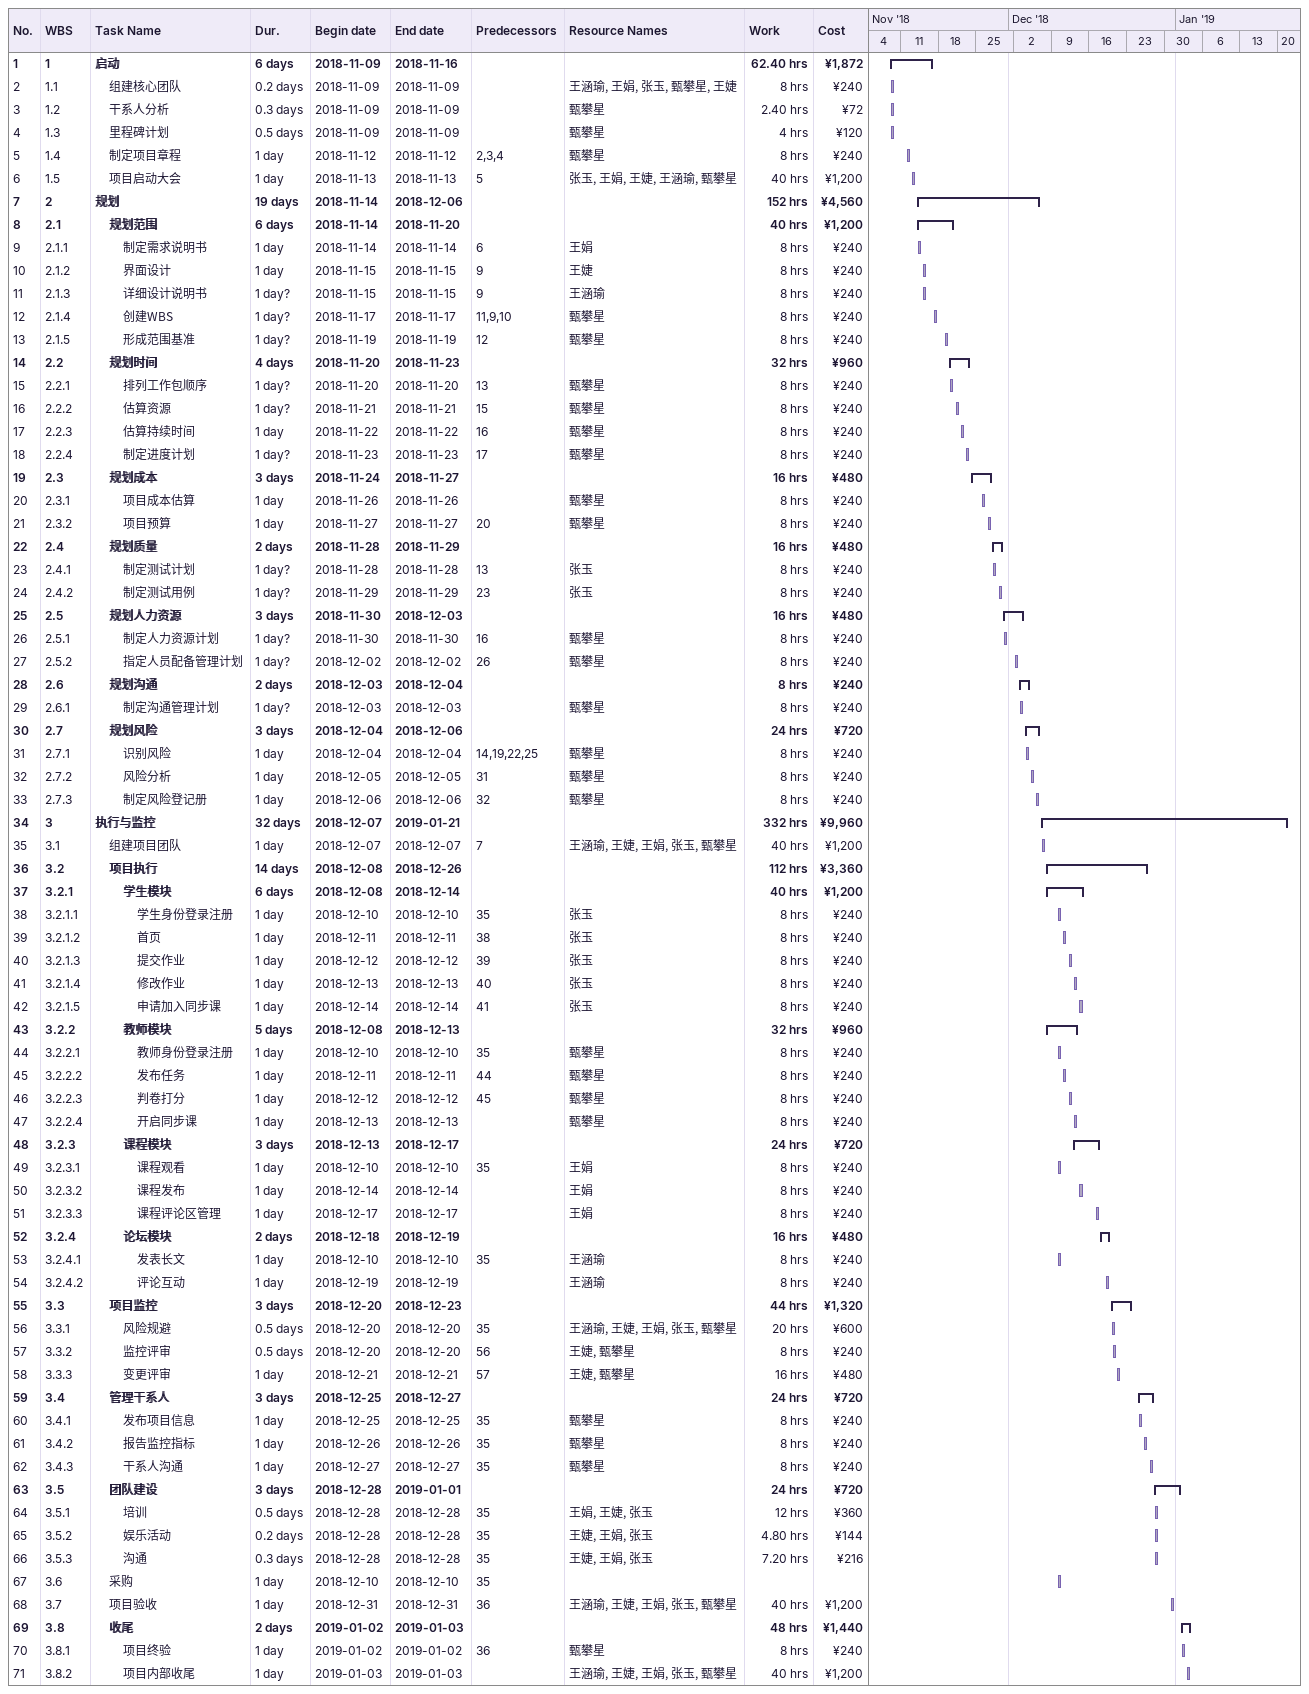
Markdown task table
| ID | WBS | Task | Duration | Start | Finish | Predecessors | Resources | Work (h) | Cost (¥) |
|---|---|---|---|---|---|---|---|---|---|
| 1 | 1 | **启动** | 6d | 2018-11-09 | 2018-11-16 |  |  | 62.40 | 1872 |
| 2 | 1.1 | 组建核心团队 | 0.2d | 2018-11-09 | 2018-11-09 |  | 王涵瑜, 王娟, 张玉, 甄攀星, 王婕 | 8 | 240 |
| 3 | 1.2 | 干系人分析 | 0.3d | 2018-11-09 | 2018-11-09 |  | 甄攀星 | 2.40 | 72 |
| 4 | 1.3 | 里程碑计划 | 0.5d | 2018-11-09 | 2018-11-09 |  | 甄攀星 | 4 | 120 |
| 5 | 1.4 | 制定项目章程 | 1d | 2018-11-12 | 2018-11-12 | 2, 3, 4 | 甄攀星 | 8 | 240 |
| 6 | 1.5 | 项目启动大会 | 1d | 2018-11-13 | 2018-11-13 | 5 | 张玉, 王娟, 王婕, 王涵瑜, 甄攀星 | 40 | 1200 |
| 7 | 2 | **规划** | 19d | 2018-11-14 | 2018-12-06 |  |  | 152 | 4560 |
| 8 | 2.1 | **规划范围** | 6d | 2018-11-14 | 2018-11-20 |  |  | 40 | 1200 |
| 9 | 2.1.1 | 制定需求说明书 | 1d | 2018-11-14 | 2018-11-14 | 6 | 王娟 | 8 | 240 |
| 10 | 2.1.2 | 界面设计 | 1d | 2018-11-15 | 2018-11-15 | 9 | 王婕 | 8 | 240 |
| 11 | 2.1.3 | 详细设计说明书 | 1d? | 2018-11-15 | 2018-11-15 | 9 | 王涵瑜 | 8 | 240 |
| 12 | 2.1.4 | 创建WBS | 1d? | 2018-11-17 | 2018-11-17 | 11, 9, 10 | 甄攀星 | 8 | 240 |
| 13 | 2.1.5 | 形成范围基准 | 1d? | 2018-11-19 | 2018-11-19 | 12 | 甄攀星 | 8 | 240 |
| 14 | 2.2 | **规划时间** | 4d | 2018-11-20 | 2018-11-23 |  |  | 32 | 960 |
| 15 | 2.2.1 | 排列工作包顺序 | 1d? | 2018-11-20 | 2018-11-20 | 13 | 甄攀星 | 8 | 240 |
| 16 | 2.2.2 | 估算资源 | 1d? | 2018-11-21 | 2018-11-21 | 15 | 甄攀星 | 8 | 240 |
| 17 | 2.2.3 | 估算持续时间 | 1d | 2018-11-22 | 2018-11-22 | 16 | 甄攀星 | 8 | 240 |
| 18 | 2.2.4 | 制定进度计划 | 1d? | 2018-11-23 | 2018-11-23 | 17 | 甄攀星 | 8 | 240 |
| 19 | 2.3 | **规划成本** | 3d | 2018-11-24 | 2018-11-27 |  |  | 16 | 480 |
| 20 | 2.3.1 | 项目成本估算 | 1d | 2018-11-26 | 2018-11-26 |  | 甄攀星 | 8 | 240 |
| 21 | 2.3.2 | 项目预算 | 1d | 2018-11-27 | 2018-11-27 | 20 | 甄攀星 | 8 | 240 |
| 22 | 2.4 | **规划质量** | 2d | 2018-11-28 | 2018-11-29 |  |  | 16 | 480 |
| 23 | 2.4.1 | 制定测试计划 | 1d? | 2018-11-28 | 2018-11-28 | 13 | 张玉 | 8 | 240 |
| 24 | 2.4.2 | 制定测试用例 | 1d? | 2018-11-29 | 2018-11-29 | 23 | 张玉 | 8 | 240 |
| 25 | 2.5 | **规划人力资源** | 3d | 2018-11-30 | 2018-12-03 |  |  | 16 | 480 |
| 26 | 2.5.1 | 制定人力资源计划 | 1d? | 2018-11-30 | 2018-11-30 | 16 | 甄攀星 | 8 | 240 |
| 27 | 2.5.2 | 指定人员配备管理计划 | 1d? | 2018-12-02 | 2018-12-02 | 26 | 甄攀星 | 8 | 240 |
| 28 | 2.6 | **规划沟通** | 2d | 2018-12-03 | 2018-12-04 |  |  | 8 | 240 |
| 29 | 2.6.1 | 制定沟通管理计划 | 1d? | 2018-12-03 | 2018-12-03 |  | 甄攀星 | 8 | 240 |
| 30 | 2.7 | **规划风险** | 3d | 2018-12-04 | 2018-12-06 |  |  | 24 | 720 |
| 31 | 2.7.1 | 识别风险 | 1d | 2018-12-04 | 2018-12-04 | 14, 19, 22, 25 | 甄攀星 | 8 | 240 |
| 32 | 2.7.2 | 风险分析 | 1d | 2018-12-05 | 2018-12-05 | 31 | 甄攀星 | 8 | 240 |
| 33 | 2.7.3 | 制定风险登记册 | 1d | 2018-12-06 | 2018-12-06 | 32 | 甄攀星 | 8 | 240 |
| 34 | 3 | **执行与监控** | 32d | 2018-12-07 | 2019-01-21 |  |  | 332 | 9960 |
| 35 | 3.1 | 组建项目团队 | 1d | 2018-12-07 | 2018-12-07 | 7 | 王涵瑜, 王婕, 王娟, 张玉, 甄攀星 | 40 | 1200 |
| 36 | 3.2 | **项目执行** | 14d | 2018-12-08 | 2018-12-26 |  |  | 112 | 3360 |
| 37 | 3.2.1 | **学生模块** | 6d | 2018-12-08 | 2018-12-14 |  |  | 40 | 1200 |
| 38 | 3.2.1.1 | 学生身份登录注册 | 1d | 2018-12-10 | 2018-12-10 | 35 | 张玉 | 8 | 240 |
| 39 | 3.2.1.2 | 首页 | 1d | 2018-12-11 | 2018-12-11 | 38 | 张玉 | 8 | 240 |
| 40 | 3.2.1.3 | 提交作业 | 1d | 2018-12-12 | 2018-12-12 | 39 | 张玉 | 8 | 240 |
| 41 | 3.2.1.4 | 修改作业 | 1d | 2018-12-13 | 2018-12-13 | 40 | 张玉 | 8 | 240 |
| 42 | 3.2.1.5 | 申请加入同步课 | 1d | 2018-12-14 | 2018-12-14 | 41 | 张玉 | 8 | 240 |
| 43 | 3.2.2 | **教师模块** | 5d | 2018-12-08 | 2018-12-13 |  |  | 32 | 960 |
| 44 | 3.2.2.1 | 教师身份登录注册 | 1d | 2018-12-10 | 2018-12-10 | 35 | 甄攀星 | 8 | 240 |
| 45 | 3.2.2.2 | 发布任务 | 1d | 2018-12-11 | 2018-12-11 | 44 | 甄攀星 | 8 | 240 |
| 46 | 3.2.2.3 | 判卷打分 | 1d | 2018-12-12 | 2018-12-12 | 45 | 甄攀星 | 8 | 240 |
| 47 | 3.2.2.4 | 开启同步课 | 1d | 2018-12-13 | 2018-12-13 |  | 甄攀星 | 8 | 240 |
| 48 | 3.2.3 | **课程模块** | 3d | 2018-12-13 | 2018-12-17 |  |  | 24 | 720 |
| 49 | 3.2.3.1 | 课程观看 | 1d | 2018-12-10 | 2018-12-10 | 35 | 王娟 | 8 | 240 |
| 50 | 3.2.3.2 | 课程发布 | 1d | 2018-12-14 | 2018-12-14 |  | 王娟 | 8 | 240 |
| 51 | 3.2.3.3 | 课程评论区管理 | 1d | 2018-12-17 | 2018-12-17 |  | 王娟 | 8 | 240 |
| 52 | 3.2.4 | **论坛模块** | 2d | 2018-12-18 | 2018-12-19 |  |  | 16 | 480 |
| 53 | 3.2.4.1 | 发表长文 | 1d | 2018-12-10 | 2018-12-10 | 35 | 王涵瑜 | 8 | 240 |
| 54 | 3.2.4.2 | 评论互动 | 1d | 2018-12-19 | 2018-12-19 |  | 王涵瑜 | 8 | 240 |
| 55 | 3.3 | **项目监控** | 3d | 2018-12-20 | 2018-12-23 |  |  | 44 | 1320 |
| 56 | 3.3.1 | 风险规避 | 0.5d | 2018-12-20 | 2018-12-20 | 35 | 王涵瑜, 王婕, 王娟, 张玉, 甄攀星 | 20 | 600 |
| 57 | 3.3.2 | 监控评审 | 0.5d | 2018-12-20 | 2018-12-20 | 56 | 王婕, 甄攀星 | 8 | 240 |
| 58 | 3.3.3 | 变更评审 | 1d | 2018-12-21 | 2018-12-21 | 57 | 王婕, 甄攀星 | 16 | 480 |
| 59 | 3.4 | **管理干系人** | 3d | 2018-12-25 | 2018-12-27 |  |  | 24 | 720 |
| 60 | 3.4.1 | 发布项目信息 | 1d | 2018-12-25 | 2018-12-25 | 35 | 甄攀星 | 8 | 240 |
| 61 | 3.4.2 | 报告监控指标 | 1d | 2018-12-26 | 2018-12-26 | 35 | 甄攀星 | 8 | 240 |
| 62 | 3.4.3 | 干系人沟通 | 1d | 2018-12-27 | 2018-12-27 | 35 | 甄攀星 | 8 | 240 |
| 63 | 3.5 | **团队建设** | 3d | 2018-12-28 | 2019-01-01 |  |  | 24 | 720 |
| 64 | 3.5.1 | 培训 | 0.5d | 2018-12-28 | 2018-12-28 | 35 | 王娟, 王婕, 张玉 | 12 | 360 |
| 65 | 3.5.2 | 娱乐活动 | 0.2d | 2018-12-28 | 2018-12-28 | 35 | 王婕, 王娟, 张玉 | 4.80 | 144 |
| 66 | 3.5.3 | 沟通 | 0.3d | 2018-12-28 | 2018-12-28 | 35 | 王婕, 王娟, 张玉 | 7.20 | 216 |
| 67 | 3.6 | 采购 | 1d | 2018-12-10 | 2018-12-10 | 35 |  |  |  |
| 68 | 3.7 | 项目验收 | 1d | 2018-12-31 | 2018-12-31 | 36 | 王涵瑜, 王婕, 王娟, 张玉, 甄攀星 | 40 | 1200 |
| 69 | 3.8 | **收尾** | 2d | 2019-01-02 | 2019-01-03 |  |  | 48 | 1440 |
| 70 | 3.8.1 | 项目终验 | 1d | 2019-01-02 | 2019-01-02 | 36 | 甄攀星 | 8 | 240 |
| 71 | 3.8.2 | 项目内部收尾 | 1d | 2019-01-03 | 2019-01-03 |  | 王涵瑜, 王婕, 王娟, 张玉, 甄攀星 | 40 | 1200 |
